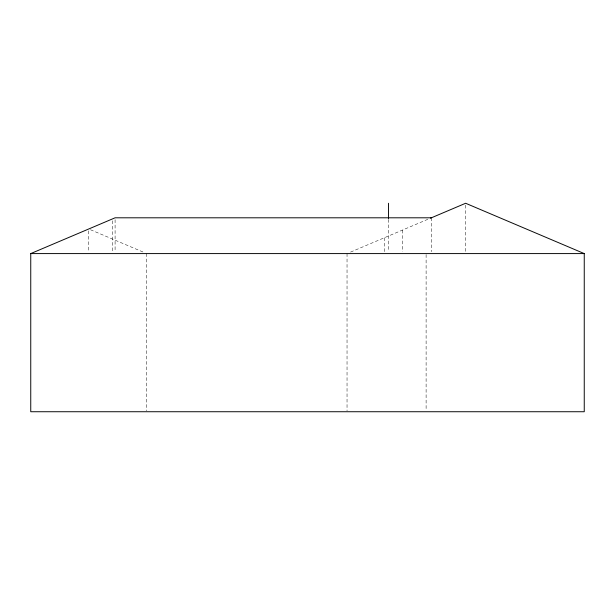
<?xml version="1.0" encoding="UTF-8"?>
<svg xmlns="http://www.w3.org/2000/svg" width="615" height="615" viewBox="0 0 615 615"><rect width="100%" height="100%" fill="white"/><g stroke="black" fill="none" stroke-linecap="round" stroke-linejoin="round"><path stroke-width="0.46" stroke-dasharray="3.08 2.31" d="M350.55 252.096L428.74 218.925M90.49 229.733L143.21 252.096M465.64 205.164L465.64 251.689M431.376 217.802L431.376 251.704M426.11 254.549L426.11 410.774M402.387 230.11L402.387 251.712M388.526 219.409L388.526 251.689M384.314 237.774L384.314 251.727M347.037 253.588L347.037 410.774M146.724 253.588L146.724 410.774M115.09 219.686L115.09 251.704M112.46 220.8L112.46 251.712M88.737 230.879L88.737 251.696"/><path stroke-width="0.92" d="M430.5 218.179L465.64 203.265L584.25 253.588L584.25 411.735L30.75 411.735L30.75 253.588L115.09 217.802L431.376 217.802M30.75 253.588L584.25 253.588M388.526 203.265L388.526 218.456"/></g></svg>
